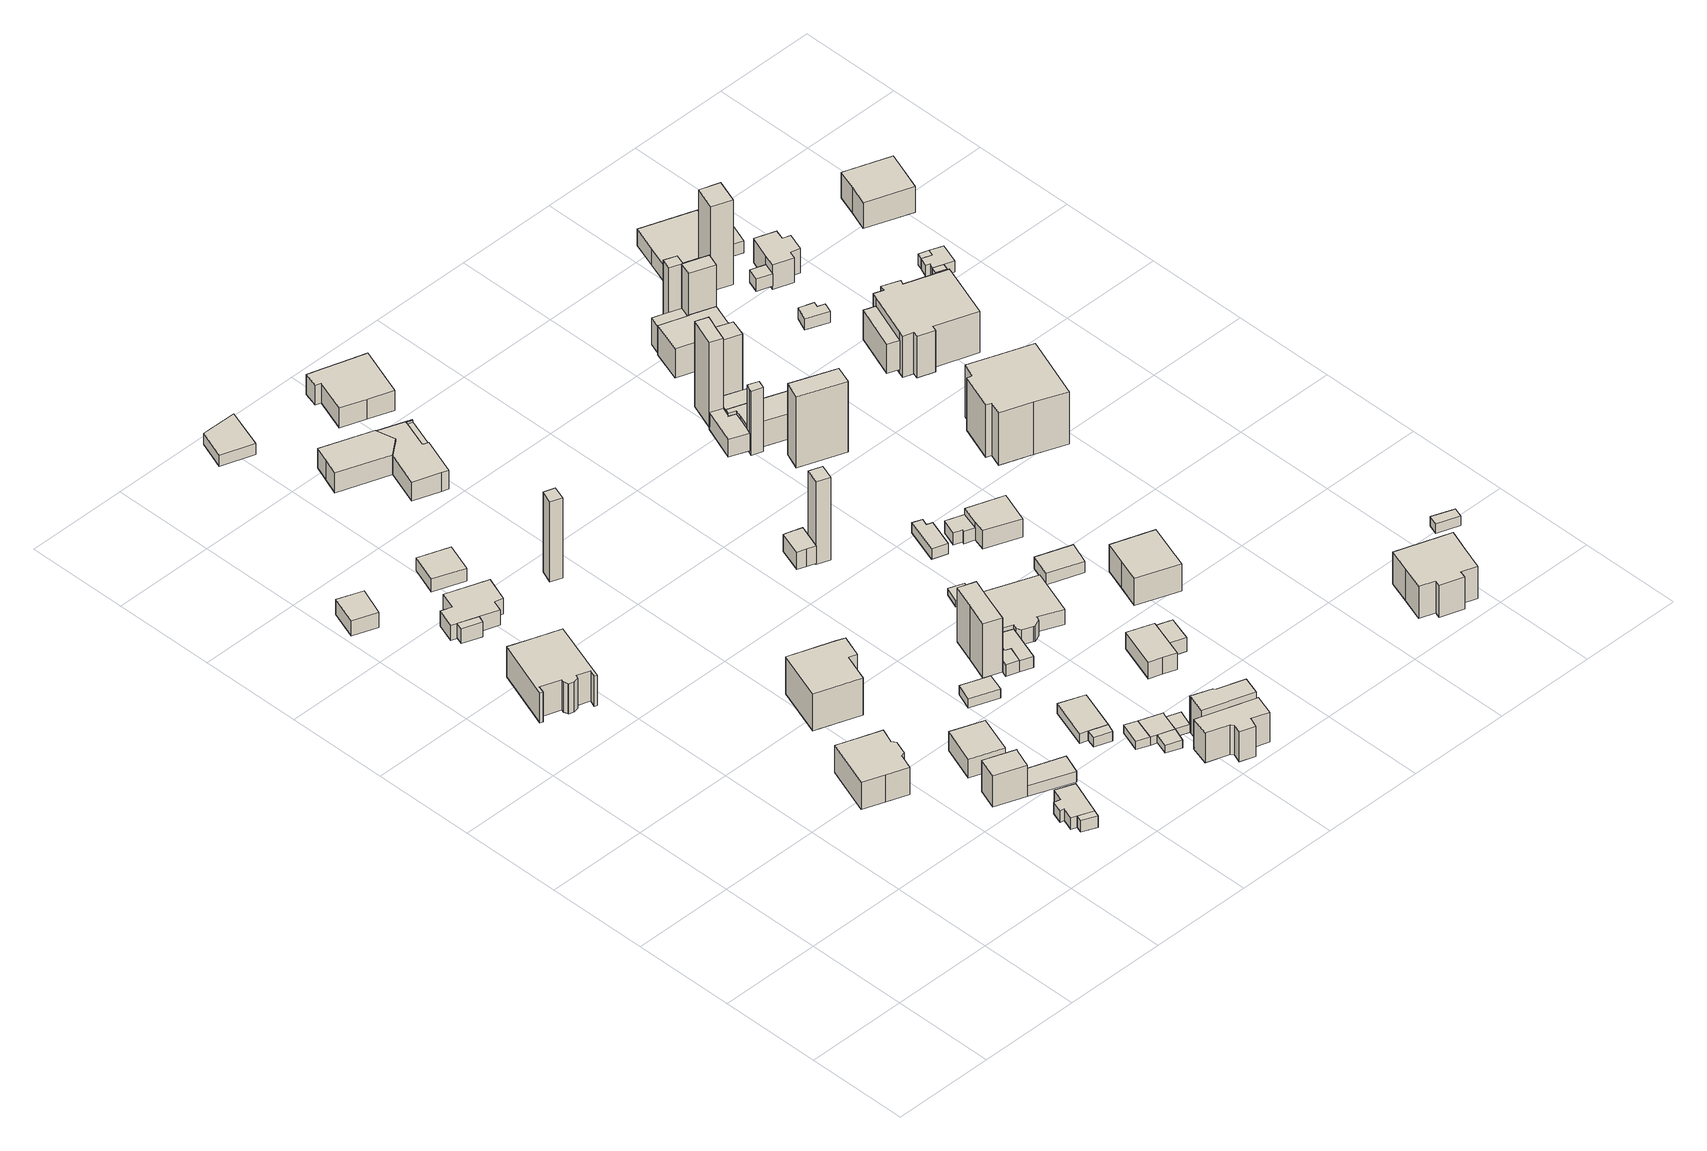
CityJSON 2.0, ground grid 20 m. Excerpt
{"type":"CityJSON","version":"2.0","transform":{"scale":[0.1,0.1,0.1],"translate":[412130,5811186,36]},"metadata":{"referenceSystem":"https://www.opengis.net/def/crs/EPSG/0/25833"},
"CityObjects":{
"building1":{"type":"Building","attributes":{"Gemeindeschluessel":"11000009","BezugspunktDach":"2200","function":"31001_1010","measuredHeight":7.92,"storeysAboveGround":1},"address":[{"country":"Germany","locality":"Berlin","thoroughfareNumber":"10","thoroughfareName":"Grünheider Weg"}],"geometry":[{"type":"Solid","lod":"1","boundaries":[[[[0,1,2,3,4,5,6,7,8,9,10,11,12,13,14,15]],[[16,17,18,19,20,21,22,23,24,25,26,27,28,29,30,31]],[[16,31,15,14]],[[17,16,14,13]],[[18,17,13,12]],[[19,18,12,11]],[[20,19,11,10]],[[21,20,10,9]],[[22,21,9,8]],[[23,22,8,7]],[[24,23,7,6]],[[25,24,6,5]],[[26,25,5,4]],[[27,26,4,3]],[[28,27,3,2]],[[29,28,2,1]],[[30,29,1,0]],[[31,30,0,15]]]]}]},
"building2":{"type":"Building","attributes":{"Gemeindeschluessel":"11000009","BezugspunktDach":"2200","function":"31001_2000","measuredHeight":3.32,"storeysAboveGround":1},"address":[{"country":"Germany","locality":"Berlin","thoroughfareNumber":"6","thoroughfareName":"Grünheider Weg"}],"geometry":[{"type":"Solid","lod":"1","boundaries":[[[[32,33,34,35]],[[36,37,38,39]],[[36,39,35,34]],[[37,36,34,33]],[[38,37,33,32]],[[39,38,32,35]]]]}]},
"building3":{"type":"Building","attributes":{"Gemeindeschluessel":"11000009","BezugspunktDach":"2200","function":"51009_1610","measuredHeight":3.27,"storeysAboveGround":0},"address":[{"country":"Germany","locality":"Berlin"}],"geometry":[{"type":"Solid","lod":"1","boundaries":[[[[40,41,42,43]],[[44,45,46,47]],[[44,47,43,42]],[[45,44,42,41]],[[46,45,41,40]],[[47,46,40,43]]]]}]},
"building4":{"type":"Building","attributes":{"Gemeindeschluessel":"11000009","BezugspunktDach":"2200","function":"31001_1010","measuredHeight":8.33,"storeysAboveGround":1},"address":[{"country":"Germany","locality":"Berlin","thoroughfareNumber":"13A","thoroughfareName":"Grünheider Weg"}],"geometry":[{"type":"Solid","lod":"1","boundaries":[[[[48,49,50,51,52,53,54,55,56,57]],[[58,59,60,61,62,63,64,65,66,67]],[[58,67,57,56]],[[59,58,56,55]],[[60,59,55,54]],[[61,60,54,53]],[[62,61,53,52]],[[63,62,52,51]],[[64,63,51,50]],[[65,64,50,49]],[[66,65,49,48]],[[67,66,48,57]]]]}]},
"building5":{"type":"Building","attributes":{"Gemeindeschluessel":"11000009","BezugspunktDach":"2200","function":"31001_1010","measuredHeight":3.32,"storeysAboveGround":1},"address":[{"country":"Germany","locality":"Berlin","thoroughfareNumber":"8","thoroughfareName":"Grünheider Weg"}],"geometry":[{"type":"Solid","lod":"1","boundaries":[[[[42,41,68,69,70,71,72,73,74,75]],[[76,77,78,79,80,81,82,83,84,85]],[[76,85,75,74]],[[77,76,74,73]],[[78,77,73,72]],[[79,78,72,71]],[[80,79,71,70]],[[81,80,70,69]],[[82,81,69,68]],[[83,82,68,41]],[[84,83,41,42]],[[85,84,42,75]]]]}]},
"building6":{"type":"Building","attributes":{"Gemeindeschluessel":"11000009","BezugspunktDach":"2200","function":"31001_2000","measuredHeight":2.51,"storeysAboveGround":1},"address":[{"country":"Germany","locality":"Berlin","thoroughfareNumber":"15 (1)","thoroughfareName":"Grünheider Weg"}],"geometry":[{"type":"Solid","lod":"1","boundaries":[[[[86,87,88,89]],[[90,91,92,93]],[[90,93,89,88]],[[91,90,88,87]],[[92,91,87,86]],[[93,92,86,89]]]]}]},
"building7":{"type":"Building","attributes":{"Gemeindeschluessel":"11000009","BezugspunktDach":"2200","function":"31001_2000","measuredHeight":6.86,"storeysAboveGround":1},"address":[{"country":"Germany","locality":"Berlin","thoroughfareNumber":"13 (1)","thoroughfareName":"Grünheider Weg"}],"geometry":[{"type":"Solid","lod":"1","boundaries":[[[[94,95,96,97,98]],[[99,100,101,102,103]],[[99,103,98,97]],[[100,99,97,96]],[[101,100,96,95]],[[102,101,95,94]],[[103,102,94,98]]]]}]},
"building8":{"type":"Building","attributes":{"Gemeindeschluessel":"11000009","BezugspunktDach":"2200","function":"31001_1010","measuredHeight":2.51,"storeysAboveGround":1},"address":[{"country":"Germany","locality":"Berlin","thoroughfareNumber":"15","thoroughfareName":"Grünheider Weg"}],"geometry":[{"type":"Solid","lod":"1","boundaries":[[[[88,87,104,105,106,107,108,109,110]],[[111,112,113,114,115,116,91,90,117]],[[111,117,110,109]],[[112,111,109,108]],[[113,112,108,107]],[[114,113,107,106]],[[115,114,106,105]],[[116,115,105,104]],[[91,116,104,87]],[[90,91,87,88]],[[117,90,88,110]]]]}]},
"building9":{"type":"Building","attributes":{"Gemeindeschluessel":"11000009","BezugspunktDach":"2200","function":"31001_2463","measuredHeight":2.81,"storeysAboveGround":1},"address":[{"country":"Germany","locality":"Berlin","thoroughfareNumber":"6 (1)","thoroughfareName":"Grünheider Weg"}],"geometry":[{"type":"Solid","lod":"1","boundaries":[[[[118,119,120,121]],[[122,123,124,125]],[[122,125,121,120]],[[123,122,120,119]],[[124,123,119,118]],[[125,124,118,121]]]]}]},
"building10":{"type":"Building","attributes":{"Gemeindeschluessel":"11000009","BezugspunktDach":"2200","function":"31001_1010","measuredHeight":5.02,"storeysAboveGround":1},"address":[{"country":"Germany","locality":"Berlin","thoroughfareNumber":"13","thoroughfareName":"Grünheider Weg"}],"geometry":[{"type":"Solid","lod":"1","boundaries":[[[[126,127,128,129]],[[130,131,132,133]],[[130,133,129,128]],[[131,130,128,127]],[[132,131,127,126]],[[133,132,126,129]]]]}]},
"building11":{"type":"Building","attributes":{"Gemeindeschluessel":"11000009","BezugspunktDach":"2200","function":"31001_2000","measuredHeight":2.24,"storeysAboveGround":1},"address":[{"country":"Germany","locality":"Berlin","thoroughfareNumber":"13 (2)","thoroughfareName":"Grünheider Weg"}],"geometry":[{"type":"Solid","lod":"1","boundaries":[[[[134,135,136,137]],[[101,138,139,102]],[[101,102,137,136]],[[138,101,136,135]],[[139,138,135,134]],[[102,139,134,137]]]]}]},
"building12":{"type":"Building","attributes":{"Gemeindeschluessel":"11000009","BezugspunktDach":"2200","function":"31001_1010","measuredHeight":9.26,"storeysAboveGround":2},"address":[{"country":"Germany","locality":"Berlin","thoroughfareNumber":"11","thoroughfareName":"Grünheider Weg"}],"geometry":[{"type":"Solid","lod":"1","boundaries":[[[[140,141,142,143,144,145,146]],[[147,148,149,150,151,152,153]],[[147,153,146,145]],[[148,147,145,144]],[[149,148,144,143]],[[150,149,143,142]],[[151,150,142,141]],[[152,151,141,140]],[[153,152,140,146]]]]}]},
"building13":{"type":"Building","attributes":{"Gemeindeschluessel":"11000009","BezugspunktDach":"2200","function":"31001_2000","measuredHeight":2.4,"storeysAboveGround":1},"address":[{"country":"Germany","locality":"Berlin","thoroughfareNumber":"2 (1)","thoroughfareName":"Grünheider Weg"}],"geometry":[{"type":"Solid","lod":"1","boundaries":[[[[154,155,156,157]],[[158,159,160,161]],[[158,161,157,156]],[[159,158,156,155]],[[160,159,155,154]],[[161,160,154,157]]]]}]},
"building14":{"type":"Building","attributes":{"Gemeindeschluessel":"11000009","BezugspunktDach":"2200","function":"51009_1610","measuredHeight":17.54,"storeysAboveGround":0},"address":[{"country":"Germany","locality":"Berlin"}],"geometry":[{"type":"Solid","lod":"1","boundaries":[[[[162,163,164,165]],[[166,167,168,169]],[[166,169,165,164]],[[167,166,164,163]],[[168,167,163,162]],[[169,168,162,165]]]]}]},
"building15":{"type":"Building","attributes":{"Gemeindeschluessel":"11000009","BezugspunktDach":"2200","function":"31001_2000","measuredHeight":2.13,"storeysAboveGround":1},"address":[{"country":"Germany","locality":"Berlin","thoroughfareNumber":"14 (3)","thoroughfareName":"Hangelsberger Gang"}],"geometry":[{"type":"Solid","lod":"1","boundaries":[[[[170,171,172,173]],[[174,175,176,177]],[[174,177,173,172]],[[175,174,172,171]],[[176,175,171,170]],[[177,176,170,173]]]]}]},
"building16":{"type":"Building","attributes":{"Gemeindeschluessel":"11000009","BezugspunktDach":"2200","function":"31001_2000","measuredHeight":1.93,"storeysAboveGround":1},"address":[{"country":"Germany","locality":"Berlin","thoroughfareNumber":"11 (2)","thoroughfareName":"Grünheider Weg"}],"geometry":[{"type":"Solid","lod":"1","boundaries":[[[[178,179,180,181]],[[182,183,184,185]],[[182,185,181,180]],[[183,182,180,179]],[[184,183,179,178]],[[185,184,178,181]]]]}]},
"building17":{"type":"Building","attributes":{"Gemeindeschluessel":"11000009","function":"31001_1010"},"address":[{"country":"Germany","locality":"Berlin","thoroughfareNumber":"4","thoroughfareName":"Grünheider Weg"}],"children":["building17-1","building17-2"]},
"building17-1":{"type":"BuildingPart","attributes":{"BezugspunktDach":"2200","measuredHeight":5.14,"storeysAboveGround":1},"parents":["building17"],"geometry":[{"type":"Solid","lod":"1","boundaries":[[[[186,187,188,189,190,191,192,193,194,195,196]],[[197,198,199,200,201,202,203,204,205,206,207]],[[197,207,196,195]],[[198,197,195,194]],[[199,198,194,193]],[[200,199,193,192]],[[201,200,192,191]],[[202,201,191,190]],[[203,202,190,189]],[[204,203,189,188]],[[205,204,188,187]],[[206,205,187,186]],[[207,206,186,196]]]]}]},
"building17-2":{"type":"BuildingPart","attributes":{"BezugspunktDach":"2200","measuredHeight":4.86,"storeysAboveGround":1},"parents":["building17"],"geometry":[{"type":"Solid","lod":"1","boundaries":[[[[208,209,210,211,212,213]],[[214,215,198,216,197,217]],[[214,217,213,212]],[[215,214,212,211]],[[198,215,211,210]],[[216,198,210,209]],[[197,216,209,208]],[[217,197,208,213]]]]}]},
"building18":{"type":"Building","attributes":{"Gemeindeschluessel":"11000009","BezugspunktDach":"2200","function":"31001_2000","measuredHeight":2.11,"storeysAboveGround":1},"address":[{"country":"Germany","locality":"Berlin","thoroughfareNumber":"12 (1)","thoroughfareName":"Hangelsberger Gang"}],"geometry":[{"type":"Solid","lod":"1","boundaries":[[[[172,171,218,219,220]],[[221,222,175,174,223]],[[221,223,220,219]],[[222,221,219,218]],[[175,222,218,171]],[[174,175,171,172]],[[223,174,172,220]]]]}]},
"building19":{"type":"Building","attributes":{"Gemeindeschluessel":"11000009","BezugspunktDach":"2200","function":"51009_1610","measuredHeight":1.79,"storeysAboveGround":0},"address":[{"country":"Germany","locality":"Berlin"}],"geometry":[{"type":"Solid","lod":"1","boundaries":[[[[224,225,226,227]],[[228,229,230,231]],[[228,231,227,226]],[[229,228,226,225]],[[230,229,225,224]],[[231,230,224,227]]]]}]},
"building20":{"type":"Building","attributes":{"Gemeindeschluessel":"11000009","BezugspunktDach":"2200","function":"51009_1610","measuredHeight":1.68,"storeysAboveGround":0},"address":[{"country":"Germany","locality":"Berlin"}],"geometry":[{"type":"Solid","lod":"1","boundaries":[[[[232,233,234,235]],[[236,237,238,239]],[[236,239,235,234]],[[237,236,234,233]],[[238,237,233,232]],[[239,238,232,235]]]]}]},
"building21":{"type":"Building","attributes":{"Gemeindeschluessel":"11000009","BezugspunktDach":"2200","function":"31001_2000","measuredHeight":1.77,"storeysAboveGround":1},"address":[{"country":"Germany","locality":"Berlin","thoroughfareNumber":"14 (2)","thoroughfareName":"Hangelsberger Gang"}],"geometry":[{"type":"Solid","lod":"1","boundaries":[[[[234,233,240,241,225,224]],[[229,242,243,244,245,230]],[[229,230,224,225]],[[242,229,225,241]],[[243,242,241,240]],[[244,243,240,233]],[[245,244,233,234]],[[230,245,234,224]]]]}]},
"building22":{"type":"Building","attributes":{"Gemeindeschluessel":"11000009","BezugspunktDach":"2200","function":"51009_1610","measuredHeight":3.48,"storeysAboveGround":0},"address":[{"country":"Germany","locality":"Berlin"}],"geometry":[{"type":"Solid","lod":"1","boundaries":[[[[246,247,248,249]],[[250,251,252,253]],[[250,253,249,248]],[[251,250,248,247]],[[252,251,247,246]],[[253,252,246,249]]]]}]},
"building23":{"type":"Building","attributes":{"Gemeindeschluessel":"11000009","BezugspunktDach":"2200","function":"51009_1610","measuredHeight":1.68,"storeysAboveGround":0},"address":[{"country":"Germany","locality":"Berlin"}],"geometry":[{"type":"Solid","lod":"1","boundaries":[[[[254,255,240,233]],[[256,257,258,237]],[[256,237,233,240]],[[257,256,240,255]],[[258,257,255,254]],[[237,258,254,233]]]]}]},
"building24":{"type":"Building","attributes":{"Gemeindeschluessel":"11000009","BezugspunktDach":"2200","function":"31001_2000","measuredHeight":13.87,"storeysAboveGround":1},"address":[{"country":"Germany","locality":"Berlin","thoroughfareNumber":"11 (1)","thoroughfareName":"Grünheider Weg"}],"geometry":[{"type":"Solid","lod":"1","boundaries":[[[[259,260,261,262,263,264,265]],[[266,267,268,269,270,271,272]],[[266,272,265,264]],[[267,266,264,263]],[[268,267,263,262]],[[269,268,262,261]],[[270,269,261,260]],[[271,270,260,259]],[[272,271,259,265]]]]}]},
"building25":{"type":"Building","attributes":{"Gemeindeschluessel":"11000009","function":"31001_1010"},"address":[{"country":"Germany","locality":"Berlin","thoroughfareNumber":"14","thoroughfareName":"Hangelsberger Gang"}],"children":["building25-1","building25-2"]},
"building25-1":{"type":"BuildingPart","attributes":{"BezugspunktDach":"2200","measuredHeight":8.84,"storeysAboveGround":2},"parents":["building25"],"geometry":[{"type":"MultiSurface","lod":"1","boundaries":[[[273,274,275,276,277,278,279,280,281,282]],[[283,284,285,286,287,288,289,290,291,292]],[[283,292,282,281]],[[284,283,281,293,294,284,295]],[[285,284,280,279]],[[286,285,279,278]],[[287,286,278,277]],[[288,287,277,276]],[[289,288,276,275]],[[290,289,275,274]],[[291,290,274,273]],[[292,291,273,282]],[[295,284,294,293,280]]]}]},
"building25-2":{"type":"BuildingPart","attributes":{"BezugspunktDach":"2200","measuredHeight":8.79,"storeysAboveGround":2},"parents":["building25"],"geometry":[{"type":"MultiSurface","lod":"1","boundaries":[[[296,297,298,299,300,301,302]],[[303,258,304,305,306,284,294]],[[303,294,302,301]],[[258,303,301,300]],[[304,258,300,299]],[[305,304,299,298]],[[306,305,298,297]],[[284,306,297,296]],[[293,280,296,302]],[[294,284,280,293]]]}]},
"building26":{"type":"Building","attributes":{"Gemeindeschluessel":"11000009","BezugspunktDach":"2200","function":"31001_2000","measuredHeight":2.52,"storeysAboveGround":1},"address":[{"country":"Germany","locality":"Berlin","thoroughfareNumber":"10 (1)","thoroughfareName":"Hangelsberger Gang"}],"geometry":[{"type":"Solid","lod":"1","boundaries":[[[[307,308,309,310,311,312,313]],[[271,269,314,315,316,317,318]],[[271,318,313,312]],[[269,271,312,311]],[[314,269,311,310]],[[315,314,310,309]],[[316,315,309,308]],[[317,316,308,307]],[[318,317,307,313]]]]}]},
"building27":{"type":"Building","attributes":{"Gemeindeschluessel":"11000009","BezugspunktDach":"2200","function":"51009_1610","measuredHeight":2.39,"storeysAboveGround":0},"address":[{"country":"Germany","locality":"Berlin"}],"geometry":[{"type":"Solid","lod":"1","boundaries":[[[[319,320,321,322,323,324,325]],[[316,315,314,326,327,328,317]],[[316,317,325,324]],[[315,316,324,323]],[[314,315,323,322]],[[326,314,322,321]],[[327,326,321,320]],[[328,327,320,319]],[[317,328,319,325]]]]}]},
"building28":{"type":"Building","attributes":{"Gemeindeschluessel":"11000009","BezugspunktDach":"2200","function":"31001_1010","measuredHeight":4.89,"storeysAboveGround":1},"address":[{"country":"Germany","locality":"Berlin","thoroughfareNumber":"2","thoroughfareName":"Grünheider Weg"}],"geometry":[{"type":"Solid","lod":"1","boundaries":[[[[329,330,331,332,333,334,335,336,337]],[[338,339,340,341,342,343,344,345,346]],[[338,346,337,336]],[[339,338,336,335]],[[340,339,335,334]],[[341,340,334,333]],[[342,341,333,332]],[[343,342,332,331]],[[344,343,331,330]],[[345,344,330,329]],[[346,345,329,337]]]]}]},
"building29":{"type":"Building","attributes":{"Gemeindeschluessel":"11000009","BezugspunktDach":"2200","function":"31001_1010","measuredHeight":4.62,"storeysAboveGround":1},"address":[{"country":"Germany","locality":"Berlin","thoroughfareNumber":"7","thoroughfareName":"Grünheider Weg"}],"geometry":[{"type":"Solid","lod":"1","boundaries":[[[[347,348,349,350,351,352,353]],[[354,355,356,357,358,359,360]],[[354,360,353,352]],[[355,354,352,351]],[[356,355,351,350]],[[357,356,350,349]],[[358,357,349,348]],[[359,358,348,347]],[[360,359,347,353]]]]}]},
"building30":{"type":"Building","attributes":{"Gemeindeschluessel":"11000009","BezugspunktDach":"2200","function":"31001_2000","measuredHeight":17.99,"storeysAboveGround":1},"address":[{"country":"Germany","locality":"Berlin","thoroughfareNumber":"7 (1)","thoroughfareName":"Grünheider Weg"}],"geometry":[{"type":"Solid","lod":"1","boundaries":[[[[361,362,363,364]],[[365,366,367,368]],[[365,368,364,363]],[[366,365,363,362]],[[367,366,362,361]],[[368,367,361,364]]]]}]},
"building31":{"type":"Building","attributes":{"Gemeindeschluessel":"11000009","BezugspunktDach":"2200","function":"51009_1610","measuredHeight":1.94,"storeysAboveGround":0},"address":[{"country":"Germany","locality":"Berlin"}],"geometry":[{"type":"Solid","lod":"1","boundaries":[[[[369,370,371,372,373]],[[374,375,376,377,378]],[[374,378,373,372]],[[375,374,372,371]],[[376,375,371,370]],[[377,376,370,369]],[[378,377,369,373]]]]}]},
"building32":{"type":"Building","attributes":{"Gemeindeschluessel":"11000009","BezugspunktDach":"2200","function":"31001_1010","measuredHeight":4.75,"storeysAboveGround":1},"address":[{"country":"Germany","locality":"Berlin","thoroughfareNumber":"10","thoroughfareName":"Hangelsberger Gang"}],"geometry":[{"type":"Solid","lod":"1","boundaries":[[[[379,380,381,382,383,384,385,386,387,388,389,390]],[[391,392,393,394,395,396,397,398,399,327,326,314]],[[391,314,390,389]],[[392,391,389,388]],[[393,392,388,387]],[[394,393,387,386]],[[395,394,386,385]],[[396,395,385,384]],[[397,396,384,383]],[[398,397,383,382]],[[399,398,382,381]],[[327,399,381,380]],[[326,327,380,379]],[[314,326,379,390]]]]}]},
"building33":{"type":"Building","attributes":{"Gemeindeschluessel":"11000009","BezugspunktDach":"2200","function":"31001_1312","measuredHeight":4.04,"storeysAboveGround":1},"address":[{"country":"Germany","locality":"Berlin","thoroughfareNumber":"12","thoroughfareName":"Hangelsberger Gang"}],"geometry":[{"type":"Solid","lod":"1","boundaries":[[[[400,401,402,403,404]],[[405,406,407,408,409]],[[405,409,404,403]],[[406,405,403,402]],[[407,406,402,401]],[[408,407,401,400]],[[409,408,400,404]]]]}]},
"building34":{"type":"Building","attributes":{"Gemeindeschluessel":"11000009","BezugspunktDach":"2200","function":"51009_1610","measuredHeight":3.02,"storeysAboveGround":0},"address":[{"country":"Germany","locality":"Berlin"}],"geometry":[{"type":"Solid","lod":"1","boundaries":[[[[410,411,412,413]],[[414,415,416,417]],[[414,417,413,412]],[[415,414,412,411]],[[416,415,411,410]],[[417,416,410,413]]]]}]},
"building35":{"type":"Building","attributes":{"Gemeindeschluessel":"11000009","BezugspunktDach":"2200","function":"31001_2000","measuredHeight":2.27,"storeysAboveGround":1},"address":[{"country":"Germany","locality":"Berlin","thoroughfareNumber":"8 (1)","thoroughfareName":"Hangelsberger Gang"}],"geometry":[{"type":"Solid","lod":"1","boundaries":[[[[418,419,420,421,422,423]],[[424,425,426,427,428,429]],[[424,429,423,422]],[[425,424,422,421]],[[426,425,421,420]],[[427,426,420,419]],[[428,427,419,418]],[[429,428,418,423]]]]}]},
"building36":{"type":"Building","attributes":{"Gemeindeschluessel":"11000009","BezugspunktDach":"2200","function":"31001_2000","measuredHeight":2.52,"storeysAboveGround":1},"address":[{"country":"Germany","locality":"Berlin","thoroughfareNumber":"10 (2)","thoroughfareName":"Hangelsberger Gang"}],"geometry":[{"type":"Solid","lod":"1","boundaries":[[[[430,431,432,433]],[[434,435,436,437]],[[434,437,433,432]],[[435,434,432,431]],[[436,435,431,430]],[[437,436,430,433]]]]}]},
"building37":{"type":"Building","attributes":{"Gemeindeschluessel":"11000009","BezugspunktDach":"2200","function":"51009_1610","measuredHeight":13.85,"storeysAboveGround":0},"address":[{"country":"Germany","locality":"Berlin"}],"geometry":[{"type":"Solid","lod":"1","boundaries":[[[[438,439,440,441,442]],[[443,444,445,446,447]],[[443,447,442,441]],[[444,443,441,440]],[[445,444,440,439]],[[446,445,439,438]],[[447,446,438,442]]]]}]},
"building38":{"type":"Building","attributes":{"Gemeindeschluessel":"11000009","function":"31001_1010"},"address":[{"country":"Germany","locality":"Berlin","thoroughfareNumber":"8","thoroughfareName":"Hangelsberger Gang"}],"children":["building38-1","building38-2"]},
"building38-1":{"type":"BuildingPart","attributes":{"BezugspunktDach":"2200","measuredHeight":5.27,"storeysAboveGround":1},"parents":["building38"],"geometry":[{"type":"MultiSurface","lod":"1","boundaries":[[[448,449,450,451,452]],[[453,454,455,456,457]],[[453,457,452,451]],[[458,459,451,450]],[[455,454,450,449]],[[456,455,449,448]],[[457,456,448,452]],[[454,453,459,458]]]}]},
"building38-2":{"type":"BuildingPart","attributes":{"BezugspunktDach":"2200","measuredHeight":2.74,"storeysAboveGround":1},"parents":["building38"],"geometry":[{"type":"MultiSurface","lod":"1","boundaries":[[[460,461,459,458,462,463]],[[464,454,453,465,466,467]],[[464,467,463,462]],[[454,464,462,458]],[[465,453,459,461]],[[466,465,461,460]],[[467,466,460,463]],[[453,454,458,459,468]]]}]},
"building39":{"type":"Building","attributes":{"Gemeindeschluessel":"11000009","BezugspunktDach":"2200","function":"31001_1010","measuredHeight":8.51,"storeysAboveGround":1},"address":[{"country":"Germany","locality":"Berlin","thoroughfareNumber":"10A","thoroughfareName":"Hangelsberger Gang"}],"geometry":[{"type":"Solid","lod":"1","boundaries":[[[[469,470,471,472,473,474]],[[475,476,477,478,479,480]],[[475,480,474,473]],[[476,475,473,472]],[[477,476,472,471]],[[478,477,471,470]],[[479,478,470,469]],[[480,479,469,474]]]]}]},
"building40":{"type":"Building","attributes":{"Gemeindeschluessel":"11000009","BezugspunktDach":"2200","function":"51009_1610","measuredHeight":18.62,"storeysAboveGround":0},"address":[{"country":"Germany","locality":"Berlin"}],"geometry":[{"type":"Solid","lod":"1","boundaries":[[[[481,482,483,484,485]],[[486,487,488,489,490]],[[486,490,485,484]],[[487,486,484,483]],[[488,487,483,482]],[[489,488,482,481]],[[490,489,481,485]]]]}]},
"building41":{"type":"Building","attributes":{"Gemeindeschluessel":"11000009","function":"31001_1010"},"address":[{"country":"Germany","locality":"Berlin","thoroughfareNumber":"5","thoroughfareName":"Grünheider Weg"}],"children":["building41-1","building41-2","building41-3"]},
"building41-1":{"type":"BuildingPart","attributes":{"BezugspunktDach":"2200","measuredHeight":5.78,"storeysAboveGround":1},"parents":["building41"],"geometry":[{"type":"MultiSurface","lod":"1","boundaries":[[[491,492,493,494,495,496,497,498,499,500]],[[501,502,503,504,505,506,507,508,509,510]],[[511,512,500,499]],[[501,510,513,514]],[[515,511,514,516,502,501,499,498]],[[503,502,516,517,518,515,498,497]],[[519,518,497,496]],[[504,503,520,517,521]],[[522,523,496,495]],[[506,505,495,494]],[[507,506,494,493]],[[508,507,493,492]],[[509,508,492,491]],[[510,509,491,500]],[[514,513,512,511]],[[516,514,511,515]],[[515,518,517,516]],[[521,517,520,518,519]],[[524,505,504,523,522]]]}]},
"building41-2":{"type":"BuildingPart","attributes":{"BezugspunktDach":"2200","measuredHeight":5.24,"storeysAboveGround":1},"parents":["building41"],"geometry":[{"type":"MultiSurface","lod":"1","boundaries":[[[522,525,526,527,528,523]],[[529,530,531,532,505,504]],[[529,504,523,528],[533,534,519,521]],[[530,529,528,527]],[[531,530,527,526]],[[532,531,526,525]],[[505,532,525,522]],[[519,534,533,521]],[[504,505,535,522,523]]]}]},
"building41-3":{"type":"BuildingPart","attributes":{"BezugspunktDach":"2200","measuredHeight":3.78,"storeysAboveGround":1},"parents":["building41"],"geometry":[{"type":"MultiSurface","lod":"1","boundaries":[[[536,512,515,518,534,537,538]],[[539,533,517,516,513,540,541]],[[539,541,538,537]],[[533,539,537,534]],[[540,513,512,536]],[[541,540,536,538]],[[521,519,518,517]],[[533,534,519,521]],[[517,518,515,516]],[[513,514,511,512]],[[516,515,511,514]]]}]},
"building42":{"type":"Building","attributes":{"Gemeindeschluessel":"11000009","BezugspunktDach":"2200","function":"31001_2463","measuredHeight":15.5,"storeysAboveGround":1},"address":[{"country":"Germany","locality":"Berlin","thoroughfareNumber":"5 (2)","thoroughfareName":"Grünheider Weg"}],"geometry":[{"type":"Solid","lod":"1","boundaries":[[[[542,543,544,545]],[[546,547,548,549]],[[546,549,545,544]],[[547,546,544,543]],[[548,547,543,542]],[[549,548,542,545]]]]}]},
"building43":{"type":"Building","attributes":{"Gemeindeschluessel":"11000009","BezugspunktDach":"2200","function":"31001_2723","measuredHeight":17.11,"storeysAboveGround":1},"address":[{"country":"Germany","locality":"Berlin","thoroughfareNumber":"5 (1)","thoroughfareName":"Grünheider Weg"}],"geometry":[{"type":"Solid","lod":"1","boundaries":[[[[550,551,552,553]],[[554,555,556,557]],[[554,557,553,552]],[[555,554,552,551]],[[556,555,551,550]],[[557,556,550,553]]]]}]},
"building44":{"type":"Building","attributes":{"Gemeindeschluessel":"11000009","function":"31001_1010"},"address":[{"country":"Germany","locality":"Berlin","thoroughfareNumber":"3","thoroughfareName":"Grünheider Weg"}],"children":["building44-1","building44-2","building44-3"]},
"building44-1":{"type":"BuildingPart","attributes":{"BezugspunktDach":"2200","measuredHeight":6.88,"storeysAboveGround":2},"parents":["building44"],"geometry":[{"type":"MultiSurface","lod":"1","boundaries":[[[558,559,560,561,562,563,564,565]],[[566,567,568,569,570,571,572,573]],[[566,573,565,564]],[[567,566,564,563]],[[574,575,563,562]],[[569,568,562,561]],[[570,569,561,576,577]],[[571,570,560,559]],[[572,571,559,558]],[[573,572,558,565]],[[578,568,567,575,574]],[[577,576,561,560]]]}]},
"building44-2":{"type":"BuildingPart","attributes":{"BezugspunktDach":"2200","measuredHeight":5.78,"storeysAboveGround":2},"parents":["building44"],"geometry":[{"type":"MultiSurface","lod":"1","boundaries":[[[574,579,580,581,582,575]],[[583,584,585,569,568,567]],[[583,567,575,582]],[[584,583,582,581]],[[585,584,581,580]],[[569,585,586,576,579]],[[568,569,579,574]],[[580,579,576,586]],[[567,568,574,575]]]}]},
"building44-3":{"type":"BuildingPart","attributes":{"BezugspunktDach":"2200","measuredHeight":15.01,"storeysAboveGround":2},"parents":["building44"],"geometry":[{"type":"MultiSurface","lod":"1","boundaries":[[[587,588,589,590,591]],[[586,592,593,577,576]],[[580,579,576,591,590]],[[592,586,590,589]],[[593,592,589,588]],[[577,593,588,587]],[[576,561,560,587,591]],[[586,576,579,580]],[[577,594,560,561,576]]]}]},
"building45":{"type":"Building","attributes":{"Gemeindeschluessel":"11000009","BezugspunktDach":"2200","function":"51009_1610","measuredHeight":14.55,"storeysAboveGround":0},"address":[{"country":"Germany","locality":"Berlin"}],"geometry":[{"type":"Solid","lod":"1","boundaries":[[[[590,589,595,596,597]],[[598,599,600,601,602]],[[598,602,597,596]],[[599,598,596,595]],[[600,599,595,589]],[[601,600,589,590]],[[602,601,590,597]]]]}]},
"building46":{"type":"Building","attributes":{"Gemeindeschluessel":"11000009","BezugspunktDach":"2200","function":"31001_1010","measuredHeight":9.71,"storeysAboveGround":1},"address":[{"country":"Germany","locality":"Berlin","thoroughfareNumber":"11","thoroughfareName":"Hangelsberger Gang"}],"geometry":[{"type":"Solid","lod":"1","boundaries":[[[[603,604,605,606,607,608,609,610,611,612]],[[613,614,615,616,617,618,619,620,621,622]],[[613,622,612,611]],[[614,613,611,610]],[[615,614,610,609]],[[616,615,609,608]],[[617,616,608,607]],[[618,617,607,606]],[[619,618,606,605]],[[620,619,605,604]],[[621,620,604,603]],[[622,621,603,612]]]]}]},
"building47":{"type":"Building","attributes":{"Gemeindeschluessel":"11000009","BezugspunktDach":"2200","function":"31001_1010","measuredHeight":13.65,"storeysAboveGround":2},"address":[{"country":"Germany","locality":"Berlin","thoroughfareNumber":"6","thoroughfareName":"Hangelsberger Gang"}],"geometry":[{"type":"Solid","lod":"1","boundaries":[[[[623,624,625,626,627,628,629,630,631,632]],[[633,634,635,636,637,638,639,640,641,642]],[[633,642,632,631]],[[634,633,631,630]],[[635,634,630,629]],[[636,635,629,628]],[[637,636,628,627]],[[638,637,627,626]],[[639,638,626,625]],[[640,639,625,624]],[[641,640,624,623]],[[642,641,623,632]]]]}]},
"building48":{"type":"Building","attributes":{"Gemeindeschluessel":"11000009","BezugspunktDach":"2200","function":"31001_2000","measuredHeight":2.43,"storeysAboveGround":1},"address":[{"country":"Germany","locality":"Berlin","thoroughfareNumber":"90 (2)","thoroughfareName":"Freienbrinker Saum"}],"geometry":[{"type":"Solid","lod":"1","boundaries":[[[[643,644,645,646,647,648]],[[649,650,651,652,653,654]],[[649,654,648,647]],[[650,649,647,646]],[[651,650,646,645]],[[652,651,645,644]],[[653,652,644,643]],[[654,653,643,648]]]]}]},
"building49":{"type":"Building","attributes":{"Gemeindeschluessel":"11000009","BezugspunktDach":"2200","function":"31001_1313","measuredHeight":18.45,"storeysAboveGround":1},"address":[{"country":"Germany","locality":"Berlin","thoroughfareNumber":"1 (1)","thoroughfareName":"Grünheider Weg"}],"geometry":[{"type":"Solid","lod":"1","boundaries":[[[[655,656,657,658]],[[659,660,661,662]],[[659,662,658,657]],[[660,659,657,656]],[[661,660,656,655]],[[662,661,655,658]]]]}]},
"building50":{"type":"Building","attributes":{"Gemeindeschluessel":"11000009","BezugspunktDach":"2200","function":"31001_2463","measuredHeight":4.18,"storeysAboveGround":1},"address":[{"country":"Germany","locality":"Berlin","thoroughfareNumber":"1","thoroughfareName":"Grünheider Weg"}],"geometry":[{"type":"Solid","lod":"1","boundaries":[[[[663,664,665,666,667,668,669,670,671,672]],[[673,674,675,676,677,678,679,660,659,680]],[[673,680,672,671]],[[674,673,671,670]],[[675,674,670,669]],[[676,675,669,668]],[[677,676,668,667]],[[678,677,667,666]],[[679,678,666,665]],[[660,679,665,664]],[[659,660,664,663]],[[680,659,663,672]]]]}]},
"building51":{"type":"Building","attributes":{"Gemeindeschluessel":"11000009","BezugspunktDach":"2200","function":"31001_2000","measuredHeight":3.06,"storeysAboveGround":1},"address":[{"country":"Germany","locality":"Berlin","thoroughfareNumber":"90 (1)","thoroughfareName":"Freienbrinker Saum"}],"geometry":[{"type":"Solid","lod":"1","boundaries":[[[[681,682,683,684,685]],[[686,687,688,689,690]],[[686,690,685,684]],[[687,686,684,683]],[[688,687,683,682]],[[689,688,682,681]],[[690,689,681,685]]]]}]},
"building52":{"type":"Building","attributes":{"Gemeindeschluessel":"11000009","function":"31001_1010"},"address":[{"country":"Germany","locality":"Berlin","thoroughfareNumber":"4","thoroughfareName":"Hangelsberger Gang"}],"children":["building52-1","building52-2"]},
"building52-1":{"type":"BuildingPart","attributes":{"BezugspunktDach":"2200","measuredHeight":12.28,"storeysAboveGround":2},"parents":["building52"],"geometry":[{"type":"MultiSurface","lod":"1","boundaries":[[[691,692,693,694,695,696,697,698,699,700,701,702,703,704]],[[705,706,707,708,709,710,711,712,713,714,715,716,717,718]],[[705,718,704,703]],[[719,720,721,722,706,705,703,702]],[[707,706,702,701]],[[708,707,701,700]],[[709,708,700,699]],[[710,709,699,698]],[[711,710,698,697]],[[712,711,697,696]],[[713,712,696,695]],[[714,713,695,694]],[[715,714,694,693]],[[716,715,693,692]],[[717,716,692,691]],[[718,717,691,704]],[[722,721,720,719]]]}]},
"building52-2":{"type":"BuildingPart","attributes":{"BezugspunktDach":"2200","measuredHeight":6.8,"storeysAboveGround":2},"parents":["building52"],"geometry":[{"type":"MultiSurface","lod":"1","boundaries":[[[720,719,723,724]],[[725,722,721,726]],[[725,726,724,723]],[[722,725,723,719]],[[726,721,720,724]],[[722,727,719,720,721]]]}]},
"building53":{"type":"Building","attributes":{"Gemeindeschluessel":"11000009","BezugspunktDach":"2200","function":"51009_1610","measuredHeight":2.01,"storeysAboveGround":0},"address":[{"country":"Germany","locality":"Berlin"}],"geometry":[{"type":"Solid","lod":"1","boundaries":[[[[728,729,730,731]],[[732,733,734,735]],[[732,735,731,730]],[[733,732,730,729]],[[734,733,729,728]],[[735,734,728,731]]]]}]},
"building54":{"type":"Building","attributes":{"Gemeindeschluessel":"11000009","BezugspunktDach":"2200","function":"31001_1010","measuredHeight":5.31,"storeysAboveGround":1},"address":[{"country":"Germany","locality":"Berlin","thoroughfareNumber":"90","thoroughfareName":"Freienbrinker Saum"}],"geometry":[{"type":"Solid","lod":"1","boundaries":[[[[736,737,738,739,740,741,742,743,744]],[[745,746,747,748,749,750,751,752,753]],[[745,753,744,743]],[[746,745,743,742]],[[747,746,742,741]],[[748,747,741,740]],[[749,748,740,739]],[[750,749,739,738]],[[751,750,738,737]],[[752,751,737,736]],[[753,752,736,744]]]]}]},
"building55":{"type":"Building","attributes":{"Gemeindeschluessel":"11000009","BezugspunktDach":"2200","function":"31001_2000","measuredHeight":2.58,"storeysAboveGround":1},"address":[{"country":"Germany","locality":"Berlin","thoroughfareNumber":"90 (3)","thoroughfareName":"Freienbrinker Saum"}],"geometry":[{"type":"Solid","lod":"1","boundaries":[[[[754,755,756,757]],[[758,759,760,761]],[[758,761,757,756]],[[759,758,756,755]],[[760,759,755,754]],[[761,760,754,757]]]]}]},
"building56":{"type":"Building","attributes":{"Gemeindeschluessel":"11000009","BezugspunktDach":"2200","function":"51009_1610","measuredHeight":1.26,"storeysAboveGround":0},"address":[{"country":"Germany","locality":"Berlin"}],"geometry":[{"type":"Solid","lod":"1","boundaries":[[[[762,763,764,765]],[[766,767,768,769]],[[766,769,765,764]],[[767,766,764,763]],[[768,767,763,762]],[[769,768,762,765]]]]}]},
"building57":{"type":"Building","attributes":{"Gemeindeschluessel":"11000009","BezugspunktDach":"2200","function":"51009_1610","measuredHeight":2.7,"storeysAboveGround":0},"address":[{"country":"Germany","locality":"Berlin"}],"geometry":[{"type":"Solid","lod":"1","boundaries":[[[[770,771,772,773]],[[774,775,776,777]],[[774,777,773,772]],[[775,774,772,771]],[[776,775,771,770]],[[777,776,770,773]]]]}]},
"building58":{"type":"Building","attributes":{"Gemeindeschluessel":"11000009","BezugspunktDach":"2200","function":"51009_1610","measuredHeight":2.37,"storeysAboveGround":0},"address":[{"country":"Germany","locality":"Berlin"}],"geometry":[{"type":"Solid","lod":"1","boundaries":[[[[778,779,780,781]],[[782,783,784,785]],[[782,785,781,780]],[[783,782,780,779]],[[784,783,779,778]],[[785,784,778,781]]]]}]},
"building59":{"type":"Building","attributes":{"Gemeindeschluessel":"11000009","BezugspunktDach":"2200","function":"31001_2723","measuredHeight":2.43,"storeysAboveGround":1},"address":[{"country":"Germany","locality":"Berlin","thoroughfareNumber":"2 (1)","thoroughfareName":"Hangelsberger Gang"}],"geometry":[{"type":"Solid","lod":"1","boundaries":[[[[786,772,771,787,788,779,778,781,789]],[[785,784,783,790,791,792,793,794,795]],[[785,795,789,781]],[[784,785,781,778]],[[783,784,778,779]],[[790,783,779,788]],[[791,790,788,787]],[[792,791,787,771]],[[793,792,771,772]],[[794,793,772,786]],[[795,794,786,789]]]]}]},
"building60":{"type":"Building","attributes":{"Gemeindeschluessel":"11000009","BezugspunktDach":"2200","function":"31001_1010","measuredHeight":7.42,"storeysAboveGround":1},"address":[{"country":"Germany","locality":"Berlin","thoroughfareNumber":"2","thoroughfareName":"Hangelsberger Gang"}],"geometry":[{"type":"Solid","lod":"1","boundaries":[[[[796,797,798,799,800]],[[801,802,803,804,805]],[[801,805,800,799]],[[802,801,799,798]],[[803,802,798,797]],[[804,803,797,796]],[[805,804,796,800]]]]}]}
},
"vertices":[
[71,893,88],[75,906,88],[114,892,88],[112,886,88],[115,879,88],[115,877,88],[125,874,88],[135,876,88],[138,883,88],[163,874,88],[158,861,88],[163,859,88],[205,980,88],[157,997,88],[109,1014,88],[66,895,88],[109,1014,22],[157,997,22],[205,980,22],[163,859,22],[158,861,22],[163,874,22],[138,883,22],[135,876,22],[125,874,22],[115,877,22],[115,879,22],[112,886,22],[114,892,22],[75,906,22],[71,893,22],[66,895,22],
[49,1250,54],[70,1305,54],[22,1323,54],[2,1267,54],[22,1323,21],[70,1305,21],[49,1250,21],[2,1267,21],
[148,1108,59],[153,1122,59],[116,1136,59],[111,1121,59],[116,1136,27],[153,1122,27],[148,1108,27],[111,1121,27],
[330,359,76],[371,344,76],[382,373,76],[390,375,76],[400,403,76],[395,411,76],[406,440,76],[364,455,76],[323,470,76],[288,374,76],[323,470,17],[364,455,17],[406,440,17],[395,411,17],[400,403,17],[390,375,17],[382,373,17],[371,344,17],[330,359,17],[288,374,17],
[189,1109,59],[197,1130,59],[213,1125,59],[231,1174,59],[151,1203,59],[140,1170,59],[118,1177,59],[105,1140,59],[118,1177,26],[140,1170,26],[151,1203,26],[231,1174,26],[213,1125,26],[197,1130,26],[189,1109,26],[153,1122,26],[116,1136,26],[105,1140,26],
[532,69,40],[537,82,40],[508,93,40],[504,81,40],[508,93,15],[537,82,15],[532,69,15],[504,81,15],
[505,205,83],[519,242,83],[520,245,83],[461,267,83],[446,227,83],[461,267,15],[520,245,15],[519,242,15],[505,205,15],[446,227,15],
[563,151,40],[527,165,40],[518,141,40],[505,144,40],[497,122,40],[505,120,40],[497,97,40],[505,120,15],[497,122,15],[505,144,15],[518,141,15],[527,165,15],[563,151,15],[497,97,15],
[224,1221,59],[244,1276,59],[184,1298,59],[164,1243,59],[184,1298,31],[244,1276,31],[224,1221,31],[164,1243,31],
[532,283,56],[557,354,56],[495,377,56],[469,306,56],[495,377,15],[557,354,15],[532,283,15],[469,306,15],
[587,173,38],[602,212,38],[519,242,38],[505,205,38],[602,212,15],[587,173,15],
[461,541,93],[480,594,93],[496,589,93],[511,631,93],[496,637,93],[409,668,93],[375,572,93],[409,668,12],[496,637,12],[511,631,12],[496,589,12],[480,594,12],[461,541,12],[375,572,12],
[179,1663,85],[206,1741,85],[137,1742,85],[116,1685,85],[137,1742,61],[206,1741,61],[179,1663,61],[116,1685,61],
[341,1115,205],[350,1141,205],[329,1148,205],[319,1123,205],[329,1148,30],[350,1141,30],[341,1115,30],[319,1123,30],
[699,201,38],[706,218,38],[672,230,38],[667,213,38],[672,230,17],[706,218,17],[699,201,17],[667,213,17],
[648,409,34],[660,443,34],[606,463,34],[593,429,34],[606,463,14],[660,443,14],[648,409,14],[593,429,14],
[346,1399,81],[358,1395,81],[384,1467,81],[373,1471,81],[393,1528,81],[404,1524,81],[405,1526,81],[394,1530,81],[342,1549,81],[319,1486,81],[294,1417,81],[319,1486,40],[342,1549,40],[394,1530,40],[405,1526,40],[404,1524,40],[393,1528,40],[373,1471,40],[384,1467,40],[358,1395,40],[346,1399,40],[294,1417,40],
[319,1486,83],[351,1510,83],[342,1549,83],[244,1584,83],[232,1553,83],[220,1521,83],[232,1553,40],[244,1584,40],[351,1510,40],[220,1521,40],
[733,296,38],[684,314,38],[657,235,38],[684,314,17],[733,296,17],[657,235,17],
[734,149,36],[748,192,36],[725,201,36],[710,158,36],[725,201,18],[748,192,18],[734,149,18],[710,158,18],
[766,106,36],[777,134,36],[746,145,36],[737,117,36],[746,145,19],[777,134,19],[766,106,19],[737,117,19],
[788,166,36],[792,176,36],[792,176,18],[788,166,18],[777,134,18],[746,145,18],
[384,1467,78],[404,1524,78],[393,1528,78],[373,1471,78],[393,1528,43],[404,1524,43],[384,1467,43],[373,1471,43],
[802,125,36],[814,157,36],[788,166,19],[814,157,19],[802,125,19],
[695,451,133],[712,498,133],[717,513,133],[729,545,133],[696,557,133],[679,510,133],[662,464,133],[679,510,15],[696,557,15],[729,545,15],[717,513,15],[712,498,15],[695,451,15],[662,464,15],
[809,39,84],[814,34,84],[807,16,84],[836,6,84],[844,26,84],[877,15,84],[890,54,84],[886,55,84],[777,91,84],[766,54,84],[777,91,19],[886,55,19],[890,54,19],[877,15,19],[844,26,19],[836,6,19],[807,16,19],[814,34,19],[809,39,19],[766,54,19],[790,87,84],[790,87,19],[886,55,35],
[886,55,98],[897,89,98],[843,107,98],[841,111,98],[802,125,98],[801,121,98],[790,87,98],[801,121,19],[841,111,19],[843,107,19],[897,89,19],
[715,432,40],[726,462,40],[715,467,40],[732,507,40],[717,513,40],[695,451,40],[691,440,40],[732,507,15],[715,467,15],[726,462,15],[715,432,15],[691,440,15],
[739,423,39],[761,485,39],[764,494,39],[732,507,39],[715,467,39],[726,462,39],[715,432,39],[764,494,15],[761,485,15],[739,423,15],
[377,1602,96],[424,1585,96],[459,1682,96],[411,1697,96],[383,1706,96],[350,1716,96],[341,1687,96],[352,1683,96],[329,1619,96],[352,1683,53],[341,1687,53],[350,1716,53],[383,1706,53],[411,1697,53],[459,1682,53],[424,1585,53],[377,1602,53],[329,1619,53],
[656,864,52],[672,858,52],[682,887,52],[689,906,52],[672,912,52],[655,917,52],[639,870,52],[655,917,14],[672,912,14],[689,906,14],[682,887,14],[672,858,14],[656,864,14],[639,870,14],
[697,849,192],[707,878,192],[682,887,192],[672,858,192],[682,887,12],[707,878,12],[697,849,12],[672,858,12],
[784,606,30],[796,638,30],[781,644,30],[767,649,30],[755,618,30],[767,649,16],[781,644,16],[796,638,16],[784,606,16],[755,618,16],
[764,494,48],[761,485,48],[765,476,48],[785,468,48],[787,467,48],[801,472,48],[805,481,48],[851,462,48],[883,551,48],[823,574,48],[764,597,48],[732,507,48],[764,597,15],[823,574,15],[883,551,15],[851,462,15],[805,481,15],[801,472,15],[787,467,15],[785,468,15],[765,476,15],
[874,259,54],[899,250,54],[925,328,54],[876,346,54],[849,267,54],[876,346,18],[925,328,18],[899,250,18],[874,259,18],[849,267,18],
[941,270,49],[956,317,49],[925,328,49],[909,281,49],[925,328,19],[956,317,19],[941,270,19],[909,281,19],
[840,720,38],[859,775,38],[848,779,38],[853,792,38],[835,799,38],[811,730,38],[835,799,16],[853,792,16],[848,779,16],[859,775,16],[840,720,16],[811,730,16],
[965,529,40],[981,571,40],[914,595,40],[898,553,40],[914,595,15],[981,571,15],[965,529,15],[898,553,15],
[795,1102,170],[801,1118,170],[781,1126,170],[776,1115,170],[774,1109,170],[776,1115,31],[781,1126,31],[801,1118,31],[795,1102,31],[774,1109,31],
[956,663,55],[978,724,55],[907,749,55],[896,713,55],[889,689,55],[896,713,15],[907,749,15],[978,724,15],[956,663,15],[889,689,15],[907,749,42],[896,713,42],
[878,724,42],[876,720,42],[873,761,42],[862,730,42],[873,761,15],[876,720,15],[878,724,15],[862,730,15],[896,713,35],
[1042,381,78],[1057,426,78],[1072,471,78],[992,499,78],[977,455,78],[961,411,78],[977,455,19],[992,499,19],[1072,471,19],[1057,426,19],[1042,381,19],[961,411,19],
[790,1190,226],[798,1212,226],[811,1244,226],[787,1253,226],[767,1199,226],[787,1253,40],[811,1244,40],[798,1212,40],[790,1190,40],[767,1199,40],
[801,1118,80],[884,1086,80],[893,1110,80],[903,1135,80],[847,1156,80],[786,1179,80],[782,1170,80],[795,1165,80],[790,1150,80],[781,1126,80],[790,1150,25],[795,1165,25],[782,1170,25],[786,1179,25],[847,1156,25],[903,1135,25],[893,1110,25],[884,1086,25],[801,1118,25],[781,1126,25],[790,1150,74],[781,1126,74],[781,1126,36],[790,1150,36],[795,1165,74],[795,1165,36],[782,1170,36],[782,1170,74],[786,1179,74],[782,1170,67],[786,1179,36],[847,1156,78],[786,1179,78],[847,1156,69],
[859,1189,78],[841,1196,78],[798,1212,78],[790,1190,78],[790,1190,25],[798,1212,25],[841,1196,25],[859,1189,25],[790,1190,36],[790,1190,74],[847,1156,70],
[776,1115,74],[767,1199,74],[740,1129,74],[767,1199,36],[776,1115,36],[740,1129,36],
[895,1006,181],[907,1039,181],[821,1072,181],[808,1039,181],[821,1072,26],[907,1039,26],[895,1006,26],[808,1039,26],
[841,1196,200],[852,1228,200],[811,1244,200],[798,1212,200],[811,1244,39],[852,1228,39],[841,1196,39],[798,1212,39],
[908,1284,112],[919,1314,112],[930,1345,112],[883,1362,112],[883,1361,112],[831,1379,112],[829,1380,112],[808,1319,112],[829,1380,48],[831,1379,48],[883,1361,48],[883,1362,48],[930,1345,48],[919,1314,48],[908,1284,48],[808,1319,48],[883,1361,106],[831,1379,106],[883,1362,53],[930,1345,53],[883,1361,95],
[883,1362,106],[892,1387,106],[870,1395,106],[840,1405,106],[840,1405,48],[870,1395,48],[892,1387,48],[892,1387,53],
[930,1345,203],[939,1370,203],[894,1386,203],[892,1387,203],[883,1362,203],[894,1386,53],[939,1370,53],[930,1345,91],
[901,1406,203],[877,1415,203],[870,1395,203],[877,1415,57],[901,1406,57],[894,1386,57],[892,1387,57],[870,1395,57],
[1289,40,98],[1285,28,98],[1329,13,98],[1333,26,98],[1363,16,98],[1378,60,98],[1394,104,98],[1290,140,98],[1275,95,98],[1259,50,98],[1275,95,28],[1290,140,28],[1394,104,28],[1378,60,28],[1363,16,28],[1333,26,28],[1329,13,28],[1285,28,28],[1289,40,28],[1259,50,28],
[1071,849,120],[1062,824,120],[1122,802,120],[1181,779,120],[1227,903,120],[1167,925,120],[1108,947,120],[1097,920,120],[1087,922,120],[1061,853,120],[1087,922,6],[1097,920,6],[1108,947,6],[1167,925,6],[1227,903,6],[1181,779,6],[1122,802,6],[1062,824,6],[1071,849,6],[1061,853,6],
[1088,1238,69],[1095,1257,69],[1081,1262,69],[1085,1272,69],[1057,1282,69],[1045,1255,69],[1057,1282,45],[1085,1272,45],[1081,1262,45],[1095,1257,45],[1088,1238,45],[1045,1255,45],
[1030,1405,245],[1046,1450,245],[1008,1463,245],[992,1419,245],[1008,1463,60],[1046,1450,60],[1030,1405,60],[992,1419,60],
[1008,1463,96],[1046,1450,96],[1055,1447,96],[1072,1494,96],[1073,1497,96],[1080,1516,96],[1091,1548,96],[988,1585,96],[970,1534,96],[952,1482,96],[970,1534,60],[988,1585,60],[1091,1548,60],[1080,1516,60],[1073,1497,60],[1072,1494,60],[1055,1447,60],[952,1482,60],
[1078,1361,81],[1082,1373,81],[1086,1385,81],[1058,1395,81],[1050,1371,81],[1058,1395,54],[1086,1385,54],[1082,1373,54],[1078,1361,54],[1050,1371,54],
[1107,1065,118],[1104,1054,118],[1136,1043,118],[1140,1053,118],[1221,1025,118],[1260,1134,118],[1180,1162,118],[1184,1171,118],[1151,1184,118],[1148,1173,118],[1129,1180,118],[1125,1169,118],[1092,1082,118],[1088,1071,118],[1092,1082,28],[1125,1169,28],[1129,1180,28],[1148,1173,28],[1151,1184,28],[1184,1171,28],[1180,1162,28],[1260,1134,28],[1221,1025,28],[1140,1053,28],[1136,1043,28],[1104,1054,28],[1107,1065,28],[1088,1071,28],[1125,1169,100],[1092,1082,100],[1092,1082,36],[1125,1169,36],
[1103,1177,100],[1070,1090,100],[1103,1177,36],[1070,1090,36],[1125,1169,90],
[1473,165,47],[1479,183,47],[1437,199,47],[1430,180,47],[1437,199,26],[1479,183,26],[1473,165,26],[1430,180,26],
[1115,1348,100],[1121,1363,100],[1139,1358,100],[1151,1392,100],[1136,1397,100],[1142,1416,100],[1103,1430,100],[1086,1385,100],[1078,1361,100],[1086,1385,47],[1103,1430,47],[1142,1416,47],[1136,1397,47],[1151,1392,47],[1139,1358,47],[1121,1363,47],[1115,1348,47],[1078,1361,47],
[1100,1450,84],[1119,1502,84],[1080,1516,84],[1061,1464,84],[1080,1516,58],[1119,1502,58],[1100,1450,58],[1061,1464,58],
[1151,1392,68],[1157,1411,68],[1142,1416,68],[1136,1397,68],[1142,1416,55],[1157,1411,55],[1151,1392,55],[1136,1397,55],
[1294,1173,73],[1298,1185,73],[1279,1192,73],[1275,1180,73],[1279,1192,46],[1298,1185,46],[1294,1173,46],[1275,1180,46],
[1302,1215,73],[1306,1227,73],[1287,1233,73],[1283,1222,73],[1287,1233,49],[1306,1227,49],[1302,1215,49],[1283,1222,49],
[1283,1201,73],[1317,1178,73],[1331,1217,73],[1276,1204,73],[1331,1217,49],[1317,1178,49],[1298,1185,49],[1279,1192,49],[1283,1201,49],[1276,1204,49],
[1370,1322,113],[1399,1401,113],[1310,1433,113],[1296,1393,113],[1281,1354,113],[1296,1393,57],[1310,1433,57],[1399,1401,57],[1370,1322,57],[1281,1354,57]
]}
